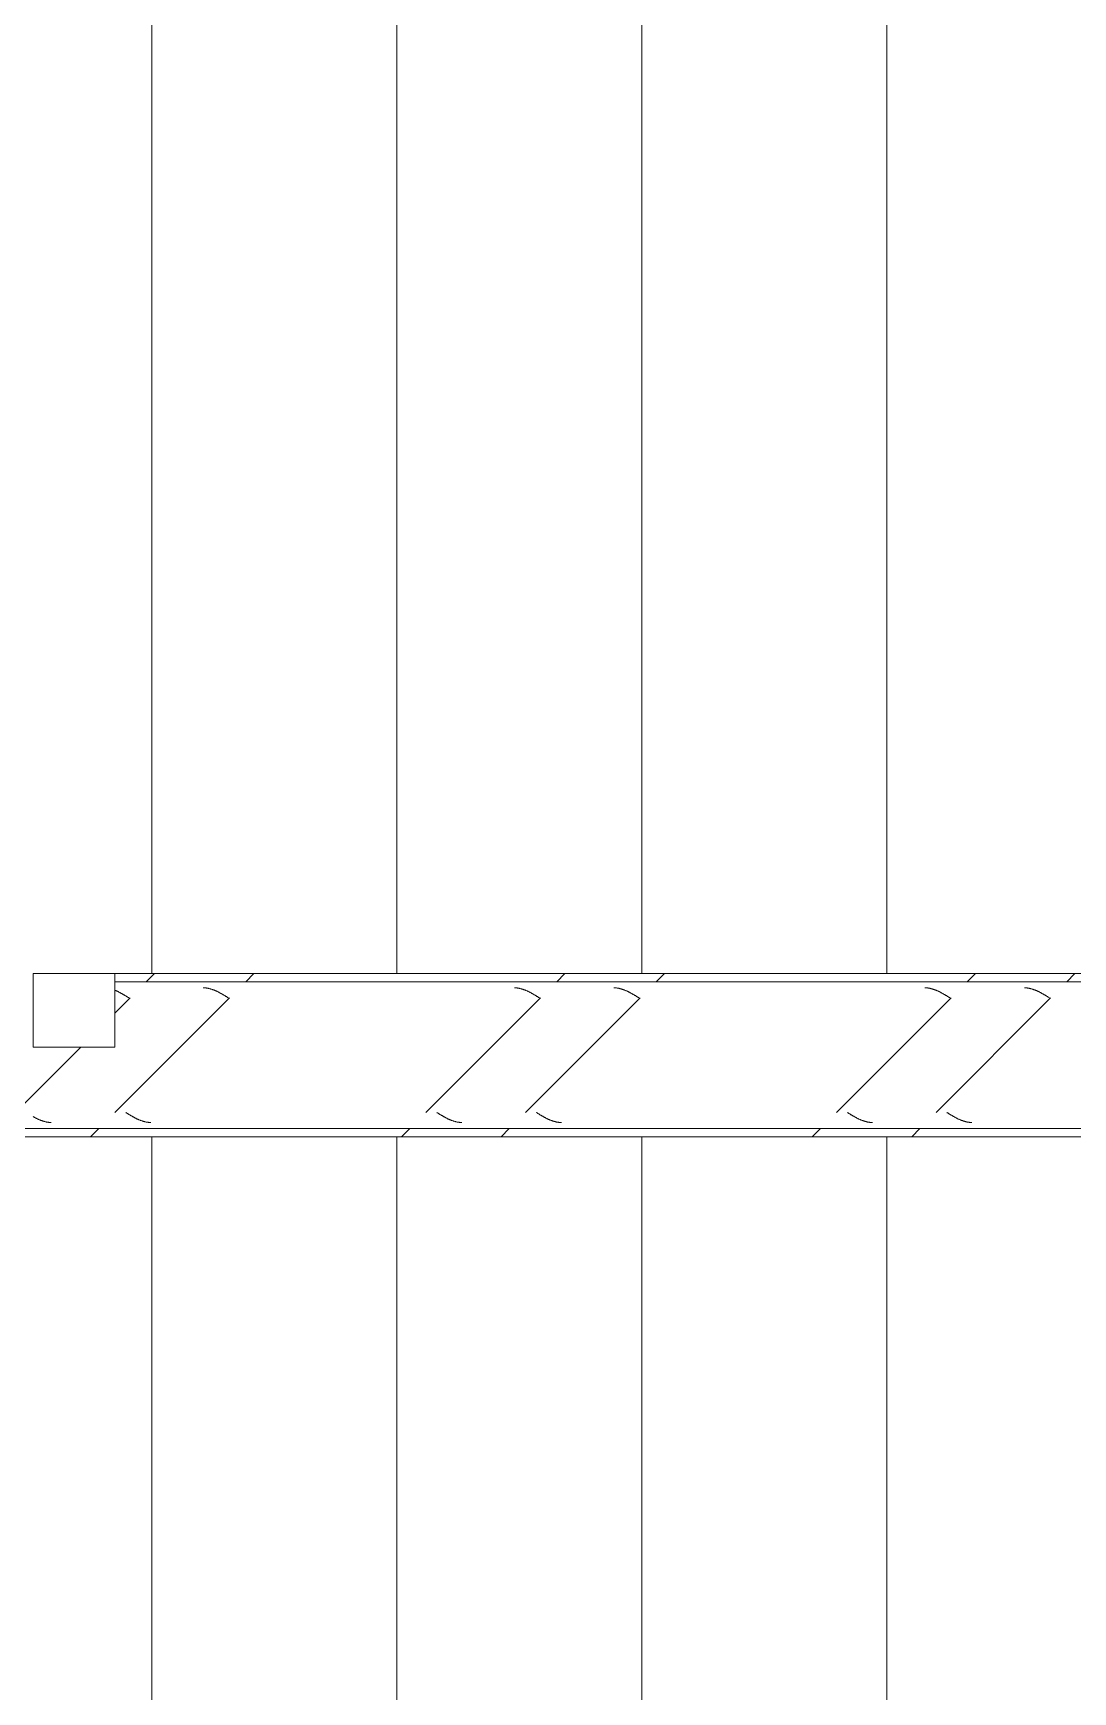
# Model space of a CAD drawing. Header units: centimetres. Extents: x 710 to 12582, y -437 to 1921.
# Drawn here: x 9750.3 to 9877.6, y 649.8 to 853 of the extents above; entities that cross this region are included whole.
import ezdxf

# ---------------------------------------------------------------- set-up
doc = ezdxf.new("R2010")
doc.units = ezdxf.units.CM
for name, color, linetype, lineweight in [('A-CLNG', 7, 'Continuous', 9), ('A-WALL-PATT', 7, 'Continuous', 35), ('E-LITE-EQPM', 7, 'Continuous', 9), ('S-BEAM', 7, 'Continuous', 9)]:
    doc.layers.add(name, color=color, linetype=linetype, lineweight=lineweight)
pattern_1 = [(45, (-4995.467, 712), (-25.14472, 25.14472), []), (45, (-4995.467, 750.1), (-25.14472, 25.14472), [])]

# ---------------------------------------------------------------- blocks, each defined once
blk = doc.blocks.new('FP_32-Sección 5')
at = {"layer": 'S-BEAM', "color": 9, "true_color": 0xc0c0c0}
for p, q in [((-10069.99, 735.74), (-10069.94, 735.72)), ((-10069.94, 735.72), (-10069.89, 735.7)), ((-10069.89, 735.7), (-10069.84, 735.68)), ((-10069.84, 735.68), (-10069.79, 735.66)), ((-10069.79, 735.66), (-10069.74, 735.64)), ((-10069.74, 735.64), (-10069.69, 735.61)), ((-10069.69, 735.61), (-10069.65, 735.59)), ((-10069.65, 735.59), (-10069.6, 735.57)), ((-10069.6, 735.57), (-10069.55, 735.54)), ((-10069.55, 735.54), (-10069.5, 735.52)), ((-10069.5, 735.52), (-10069.45, 735.49)), ((-10069.45, 735.49), (-10069.4, 735.47)), ((-10069.4, 735.47), (-10069.35, 735.44)), ((-10069.35, 735.44), (-10069.31, 735.42)), ((-10069.31, 735.42), (-10069.26, 735.39)), ((-10059.16, 736.04), (-10059.11, 736.04)), ((-10059.11, 736.04), (-10059.06, 736.04)), ((-10059.06, 736.04), (-10059.01, 736.03)), ((-10059.01, 736.03), (-10058.96, 736.03)), ((-10058.96, 736.03), (-10058.91, 736.03)), ((-10058.91, 736.03), (-10058.87, 736.02)), ((-10058.87, 736.02), (-10058.82, 736.02)), ((-10058.82, 736.02), (-10058.77, 736.01)), ((-10058.77, 736.01), (-10058.72, 736)), ((-10058.72, 736), (-10058.67, 735.99)), ((-10058.67, 735.99), (-10058.62, 735.99)), ((-10058.62, 735.99), (-10058.57, 735.98)), ((-10058.57, 735.98), (-10058.53, 735.97)), ((-10058.53, 735.97), (-10058.48, 735.96)), ((-10058.48, 735.96), (-10058.43, 735.95)), ((-10058.43, 735.95), (-10058.38, 735.93)), ((-10058.38, 735.93), (-10058.33, 735.92)), ((-10058.33, 735.92), (-10058.28, 735.91)), ((-10058.28, 735.91), (-10058.23, 735.89)), ((-10058.23, 735.89), (-10058.19, 735.88)), ((-10058.19, 735.88), (-10058.14, 735.86)), ((-10058.14, 735.86), (-10058.09, 735.85)), ((-10058.09, 735.85), (-10058.04, 735.83)), ((-10058.04, 735.83), (-10057.99, 735.81)), ((-10057.99, 735.81), (-10057.94, 735.8)), ((-10057.94, 735.8), (-10057.89, 735.78)), ((-10057.89, 735.78), (-10057.85, 735.76)), ((-10057.85, 735.76), (-10057.8, 735.74)), ((-10057.8, 735.74), (-10057.75, 735.72)), ((-10057.75, 735.72), (-10057.7, 735.7)), ((-10057.7, 735.7), (-10057.65, 735.68)), ((-10057.65, 735.68), (-10057.6, 735.66)), ((-10057.6, 735.66), (-10057.55, 735.64)), ((-10057.55, 735.64), (-10057.5, 735.61)), ((-10057.5, 735.61), (-10057.46, 735.59)), ((-10057.46, 735.59), (-10057.41, 735.57)), ((-10057.41, 735.57), (-10057.36, 735.54)), ((-10057.36, 735.54), (-10057.31, 735.52)), ((-10057.31, 735.52), (-10057.26, 735.49)), ((-10057.26, 735.49), (-10057.21, 735.47)), ((-10057.21, 735.47), (-10057.16, 735.44)), ((-10057.16, 735.44), (-10057.12, 735.42)), ((-10057.12, 735.42), (-10057.07, 735.39)), ((-10021.06, 736.04), (-10021.01, 736.04)), ((-10021.01, 736.04), (-10020.96, 736.04)), ((-10020.96, 736.04), (-10020.91, 736.03)), ((-10020.91, 736.03), (-10020.86, 736.03)), ((-10020.86, 736.03), (-10020.81, 736.03)), ((-10020.81, 736.03), (-10020.77, 736.02)), ((-10020.77, 736.02), (-10020.72, 736.02)), ((-10020.72, 736.02), (-10020.67, 736.01)), ((-10020.67, 736.01), (-10020.62, 736)), ((-10020.62, 736), (-10020.57, 735.99)), ((-10020.57, 735.99), (-10020.52, 735.99)), ((-10020.52, 735.99), (-10020.47, 735.98)), ((-10020.47, 735.98), (-10020.43, 735.97)), ((-10020.43, 735.97), (-10020.38, 735.96)), ((-10020.38, 735.96), (-10020.33, 735.95)), ((-10020.33, 735.95), (-10020.28, 735.93)), ((-10020.28, 735.93), (-10020.23, 735.92)), ((-10020.23, 735.92), (-10020.18, 735.91)), ((-10020.18, 735.91), (-10020.13, 735.89)), ((-10020.13, 735.89), (-10020.09, 735.88)), ((-10020.09, 735.88), (-10020.04, 735.86)), ((-10020.04, 735.86), (-10019.99, 735.85)), ((-10019.99, 735.85), (-10019.94, 735.83)), ((-10019.94, 735.83), (-10019.89, 735.81)), ((-10019.89, 735.81), (-10019.84, 735.8)), ((-10019.84, 735.8), (-10019.79, 735.78)), ((-10019.79, 735.78), (-10019.75, 735.76)), ((-10019.75, 735.76), (-10019.7, 735.74)), ((-10019.7, 735.74), (-10019.65, 735.72)), ((-10019.65, 735.72), (-10019.6, 735.7)), ((-10019.6, 735.7), (-10019.55, 735.68)), ((-10019.55, 735.68), (-10019.5, 735.66)), ((-10019.5, 735.66), (-10019.45, 735.64)), ((-10019.45, 735.64), (-10019.4, 735.61)), ((-10019.4, 735.61), (-10019.36, 735.59)), ((-10019.36, 735.59), (-10019.31, 735.57)), ((-10019.31, 735.57), (-10019.26, 735.54)), ((-10019.26, 735.54), (-10019.21, 735.52)), ((-10019.21, 735.52), (-10019.16, 735.49)), ((-10019.16, 735.49), (-10019.11, 735.47)), ((-10019.11, 735.47), (-10019.06, 735.44)), ((-10019.06, 735.44), (-10019.02, 735.42)), ((-10019.02, 735.42), (-10018.97, 735.39)), ((-10008.87, 736.04), (-10008.82, 736.04)), ((-10008.82, 736.04), (-10008.77, 736.04)), ((-10008.77, 736.04), (-10008.72, 736.03)), ((-10008.72, 736.03), (-10008.67, 736.03)), ((-10008.67, 736.03), (-10008.62, 736.03)), ((-10008.62, 736.03), (-10008.58, 736.02)), ((-10008.58, 736.02), (-10008.53, 736.02)), ((-10008.53, 736.02), (-10008.48, 736.01)), ((-10008.48, 736.01), (-10008.43, 736)), ((-10008.43, 736), (-10008.38, 735.99)), ((-10008.38, 735.99), (-10008.33, 735.99)), ((-10008.33, 735.99), (-10008.28, 735.98)), ((-10008.28, 735.98), (-10008.24, 735.97)), ((-10008.24, 735.97), (-10008.19, 735.96)), ((-10008.19, 735.96), (-10008.14, 735.95)), ((-10008.14, 735.95), (-10008.09, 735.93)), ((-10008.09, 735.93), (-10008.04, 735.92)), ((-10008.04, 735.92), (-10007.99, 735.91)), ((-10007.99, 735.91), (-10007.94, 735.89)), ((-10007.94, 735.89), (-10007.9, 735.88)), ((-10007.9, 735.88), (-10007.85, 735.86)), ((-10007.85, 735.86), (-10007.8, 735.85)), ((-10007.8, 735.85), (-10007.75, 735.83)), ((-10007.75, 735.83), (-10007.7, 735.81)), ((-10007.7, 735.81), (-10007.65, 735.8)), ((-10007.65, 735.8), (-10007.6, 735.78)), ((-10007.6, 735.78), (-10007.56, 735.76)), ((-10007.56, 735.76), (-10007.51, 735.74)), ((-10007.51, 735.74), (-10007.46, 735.72)), ((-10007.46, 735.72), (-10007.41, 735.7)), ((-10007.41, 735.7), (-10007.36, 735.68)), ((-10007.36, 735.68), (-10007.31, 735.66)), ((-10007.31, 735.66), (-10007.26, 735.64)), ((-10007.26, 735.64), (-10007.22, 735.61)), ((-10007.22, 735.61), (-10007.17, 735.59)), ((-10007.17, 735.59), (-10007.12, 735.57)), ((-10007.12, 735.57), (-10007.07, 735.54)), ((-10007.07, 735.54), (-10007.02, 735.52)), ((-10007.02, 735.52), (-10006.97, 735.49)), ((-10006.97, 735.49), (-10006.92, 735.47)), ((-10006.92, 735.47), (-10006.88, 735.44)), ((-10006.88, 735.44), (-10006.83, 735.42)), ((-10006.83, 735.42), (-10006.78, 735.39)), ((-9970.77, 736.04), (-9970.72, 736.04)), ((-9970.72, 736.04), (-9970.67, 736.04)), ((-9970.67, 736.04), (-9970.62, 736.03)), ((-9970.62, 736.03), (-9970.57, 736.03)), ((-9970.57, 736.03), (-9970.52, 736.03)), ((-9970.52, 736.03), (-9970.48, 736.02)), ((-9970.48, 736.02), (-9970.43, 736.02)), ((-9970.43, 736.02), (-9970.38, 736.01)), ((-9970.38, 736.01), (-9970.33, 736)), ((-9970.33, 736), (-9970.28, 735.99)), ((-9970.28, 735.99), (-9970.23, 735.99)), ((-9970.23, 735.99), (-9970.18, 735.98)), ((-9970.18, 735.98), (-9970.14, 735.97)), ((-9970.14, 735.97), (-9970.09, 735.96)), ((-9970.09, 735.96), (-9970.04, 735.95)), ((-9970.04, 735.95), (-9969.99, 735.93)), ((-9969.99, 735.93), (-9969.94, 735.92)), ((-9969.94, 735.92), (-9969.89, 735.91)), ((-9969.89, 735.91), (-9969.84, 735.89)), ((-9969.84, 735.89), (-9969.8, 735.88)), ((-9969.8, 735.88), (-9969.75, 735.86)), ((-9969.75, 735.86), (-9969.7, 735.85)), ((-9969.7, 735.85), (-9969.65, 735.83)), ((-9969.65, 735.83), (-9969.6, 735.81)), ((-9969.6, 735.81), (-9969.55, 735.8)), ((-9969.55, 735.8), (-9969.5, 735.78)), ((-9969.5, 735.78), (-9969.46, 735.76)), ((-9969.46, 735.76), (-9969.41, 735.74)), ((-9969.41, 735.74), (-9969.36, 735.72)), ((-9969.36, 735.72), (-9969.31, 735.7)), ((-9969.31, 735.7), (-9969.26, 735.68)), ((-9969.26, 735.68), (-9969.21, 735.66)), ((-9969.21, 735.66), (-9969.16, 735.64)), ((-9969.16, 735.64), (-9969.12, 735.61)), ((-9969.12, 735.61), (-9969.07, 735.59)), ((-9969.07, 735.59), (-9969.02, 735.57)), ((-9969.02, 735.57), (-9968.97, 735.54)), ((-9968.97, 735.54), (-9968.92, 735.52)), ((-9968.92, 735.52), (-9968.87, 735.49)), ((-9968.87, 735.49), (-9968.82, 735.47)), ((-9968.82, 735.47), (-9968.78, 735.44)), ((-9968.78, 735.44), (-9968.73, 735.42)), ((-9968.73, 735.42), (-9968.68, 735.39)), ((-9958.58, 736.04), (-9958.53, 736.04)), ((-9958.53, 736.04), (-9958.48, 736.04)), ((-9958.48, 736.04), (-9958.43, 736.03)), ((-9958.43, 736.03), (-9958.38, 736.03)), ((-9958.38, 736.03), (-9958.34, 736.03)), ((-9958.34, 736.03), (-9958.29, 736.02)), ((-9958.29, 736.02), (-9958.24, 736.02)), ((-9958.24, 736.02), (-9958.19, 736.01)), ((-9958.19, 736.01), (-9958.14, 736)), ((-9958.14, 736), (-9958.09, 735.99)), ((-9958.09, 735.99), (-9958.04, 735.99)), ((-9958.04, 735.99), (-9958, 735.98)), ((-9958, 735.98), (-9957.95, 735.97)), ((-9957.95, 735.97), (-9957.9, 735.96)), ((-9957.9, 735.96), (-9957.85, 735.95)), ((-9957.85, 735.95), (-9957.8, 735.93)), ((-9957.8, 735.93), (-9957.75, 735.92)), ((-9957.75, 735.92), (-9957.7, 735.91)), ((-9957.7, 735.91), (-9957.65, 735.89)), ((-9957.65, 735.89), (-9957.61, 735.88)), ((-9957.61, 735.88), (-9957.56, 735.86)), ((-9957.56, 735.86), (-9957.51, 735.85)), ((-9957.51, 735.85), (-9957.46, 735.83)), ((-9957.46, 735.83), (-9957.41, 735.81)), ((-9957.41, 735.81), (-9957.36, 735.8)), ((-9957.36, 735.8), (-9957.31, 735.78)), ((-9957.31, 735.78), (-9957.27, 735.76)), ((-9957.27, 735.76), (-9957.22, 735.74)), ((-9957.22, 735.74), (-9957.17, 735.72)), ((-9957.17, 735.72), (-9957.12, 735.7)), ((-9957.12, 735.7), (-9957.07, 735.68)), ((-9957.07, 735.68), (-9957.02, 735.66)), ((-9957.02, 735.66), (-9956.97, 735.64)), ((-9956.97, 735.64), (-9956.93, 735.61)), ((-9956.93, 735.61), (-9956.88, 735.59)), ((-9956.88, 735.59), (-9956.83, 735.57)), ((-9956.83, 735.57), (-9956.78, 735.54)), ((-9956.78, 735.54), (-9956.73, 735.52)), ((-9956.73, 735.52), (-9956.68, 735.49)), ((-9956.68, 735.49), (-9956.63, 735.47)), ((-9956.63, 735.47), (-9956.59, 735.44)), ((-9956.59, 735.44), (-9956.54, 735.42)), ((-9956.54, 735.42), (-9956.49, 735.39)), ((-10069.26, 735.39), (-10069.21, 735.36)), ((-10069.21, 735.36), (-10069.16, 735.34)), ((-10069.16, 735.34), (-10069.11, 735.31)), ((-10069.11, 735.31), (-10069.06, 735.28)), ((-10069.06, 735.28), (-10069.01, 735.25)), ((-10069.01, 735.25), (-10068.97, 735.22)), ((-10068.97, 735.22), (-10068.92, 735.2)), ((-10068.92, 735.2), (-10068.87, 735.17)), ((-10068.87, 735.17), (-10068.82, 735.14)), ((-10068.82, 735.14), (-10068.77, 735.11)), ((-10068.77, 735.11), (-10068.72, 735.08)), ((-10068.72, 735.08), (-10068.67, 735.05)), ((-10068.67, 735.05), (-10068.63, 735.02)), ((-10068.63, 735.02), (-10068.58, 734.99)), ((-10068.58, 734.99), (-10068.53, 734.96)), ((-10068.53, 734.96), (-10068.48, 734.93)), ((-10068.48, 734.93), (-10068.43, 734.9)), ((-10068.43, 734.9), (-10068.38, 734.87)), ((-10068.38, 734.87), (-10068.33, 734.84)), ((-10068.33, 734.84), (-10068.28, 734.81)), ((-10057.07, 735.39), (-10057.02, 735.36)), ((-10057.02, 735.36), (-10056.97, 735.34)), ((-10056.97, 735.34), (-10056.92, 735.31)), ((-10056.92, 735.31), (-10056.87, 735.28)), ((-10056.87, 735.28), (-10056.82, 735.25)), ((-10056.82, 735.25), (-10056.78, 735.22)), ((-10056.78, 735.22), (-10056.73, 735.2)), ((-10056.73, 735.2), (-10056.68, 735.17)), ((-10056.68, 735.17), (-10056.63, 735.14)), ((-10056.63, 735.14), (-10056.58, 735.11)), ((-10056.58, 735.11), (-10056.53, 735.08)), ((-10056.53, 735.08), (-10056.48, 735.05)), ((-10056.48, 735.05), (-10056.44, 735.02)), ((-10056.44, 735.02), (-10056.39, 734.99)), ((-10056.39, 734.99), (-10056.34, 734.96)), ((-10056.34, 734.96), (-10056.29, 734.93)), ((-10056.29, 734.93), (-10056.24, 734.9)), ((-10056.24, 734.9), (-10056.19, 734.87)), ((-10056.19, 734.87), (-10056.14, 734.84)), ((-10056.14, 734.84), (-10056.1, 734.81)), ((-10018.97, 735.39), (-10018.92, 735.36)), ((-10018.92, 735.36), (-10018.87, 735.34)), ((-10018.87, 735.34), (-10018.82, 735.31)), ((-10018.82, 735.31), (-10018.77, 735.28)), ((-10018.77, 735.28), (-10018.72, 735.25)), ((-10018.72, 735.25), (-10018.68, 735.22)), ((-10018.68, 735.22), (-10018.63, 735.2)), ((-10018.63, 735.2), (-10018.58, 735.17)), ((-10018.58, 735.17), (-10018.53, 735.14)), ((-10018.53, 735.14), (-10018.48, 735.11)), ((-10018.48, 735.11), (-10018.43, 735.08)), ((-10018.43, 735.08), (-10018.38, 735.05)), ((-10018.38, 735.05), (-10018.34, 735.02)), ((-10018.34, 735.02), (-10018.29, 734.99)), ((-10018.29, 734.99), (-10018.24, 734.96)), ((-10018.24, 734.96), (-10018.19, 734.93)), ((-10018.19, 734.93), (-10018.14, 734.9)), ((-10018.14, 734.9), (-10018.09, 734.87)), ((-10018.09, 734.87), (-10018.04, 734.84)), ((-10018.04, 734.84), (-10018, 734.81)), ((-10006.78, 735.39), (-10006.73, 735.36)), ((-10006.73, 735.36), (-10006.68, 735.34)), ((-10006.68, 735.34), (-10006.63, 735.31)), ((-10006.63, 735.31), (-10006.58, 735.28)), ((-10006.58, 735.28), (-10006.54, 735.25)), ((-10006.54, 735.25), (-10006.49, 735.22)), ((-10006.49, 735.22), (-10006.44, 735.2)), ((-10006.44, 735.2), (-10006.39, 735.17)), ((-10006.39, 735.17), (-10006.34, 735.14)), ((-10006.34, 735.14), (-10006.29, 735.11)), ((-10006.29, 735.11), (-10006.24, 735.08)), ((-10006.24, 735.08), (-10006.19, 735.05)), ((-10006.19, 735.05), (-10006.15, 735.02)), ((-10006.15, 735.02), (-10006.1, 734.99)), ((-10006.1, 734.99), (-10006.05, 734.96)), ((-10006.05, 734.96), (-10006, 734.93)), ((-10006, 734.93), (-10005.95, 734.9)), ((-10005.95, 734.9), (-10005.9, 734.87)), ((-10005.9, 734.87), (-10005.85, 734.84)), ((-10005.85, 734.84), (-10005.81, 734.81)), ((-9968.68, 735.39), (-9968.63, 735.36)), ((-9968.63, 735.36), (-9968.58, 735.34)), ((-9968.58, 735.34), (-9968.53, 735.31)), ((-9968.53, 735.31), (-9968.48, 735.28)), ((-9968.48, 735.28), (-9968.44, 735.25)), ((-9968.44, 735.25), (-9968.39, 735.22)), ((-9968.39, 735.22), (-9968.34, 735.2)), ((-9968.34, 735.2), (-9968.29, 735.17)), ((-9968.29, 735.17), (-9968.24, 735.14)), ((-9968.24, 735.14), (-9968.19, 735.11)), ((-9968.19, 735.11), (-9968.14, 735.08)), ((-9968.14, 735.08), (-9968.09, 735.05)), ((-9968.09, 735.05), (-9968.05, 735.02)), ((-9968.05, 735.02), (-9968, 734.99)), ((-9968, 734.99), (-9967.95, 734.96)), ((-9967.95, 734.96), (-9967.9, 734.93)), ((-9967.9, 734.93), (-9967.85, 734.9)), ((-9967.85, 734.9), (-9967.8, 734.87)), ((-9967.8, 734.87), (-9967.75, 734.84)), ((-9967.75, 734.84), (-9967.71, 734.81)), ((-9956.49, 735.39), (-9956.44, 735.36)), ((-9956.44, 735.36), (-9956.39, 735.34)), ((-9956.39, 735.34), (-9956.34, 735.31)), ((-9956.34, 735.31), (-9956.29, 735.28)), ((-9956.29, 735.28), (-9956.25, 735.25)), ((-9956.25, 735.25), (-9956.2, 735.22)), ((-9956.2, 735.22), (-9956.15, 735.2)), ((-9956.15, 735.2), (-9956.1, 735.17)), ((-9956.1, 735.17), (-9956.05, 735.14)), ((-9956.05, 735.14), (-9956, 735.11)), ((-9956, 735.11), (-9955.95, 735.08)), ((-9955.95, 735.08), (-9955.91, 735.05)), ((-9955.91, 735.05), (-9955.86, 735.02)), ((-9955.86, 735.02), (-9955.81, 734.99)), ((-9955.81, 734.99), (-9955.76, 734.96)), ((-9955.76, 734.96), (-9955.71, 734.93)), ((-9955.71, 734.93), (-9955.66, 734.9)), ((-9955.66, 734.9), (-9955.61, 734.87)), ((-9955.61, 734.87), (-9955.57, 734.84)), ((-9955.57, 734.84), (-9955.52, 734.81))]:
    blk.add_line(p, q, dxfattribs=at)
blk = doc.blocks.new('FP_33-Sección 5')
at = {"layer": 'S-BEAM', "color": 9, "true_color": 0xc0c0c0}
for p, q in [((-10080.02, 720.27), (-10079.97, 720.25)), ((-10079.97, 720.25), (-10079.92, 720.22)), ((-10079.92, 720.22), (-10079.87, 720.19)), ((-10079.87, 720.19), (-10079.82, 720.16)), ((-10079.82, 720.16), (-10079.78, 720.14)), ((-10079.78, 720.14), (-10079.73, 720.11)), ((-10079.73, 720.11), (-10079.68, 720.09)), ((-10079.68, 720.09), (-10079.63, 720.06)), ((-10079.63, 720.06), (-10079.58, 720.04)), ((-10079.58, 720.04), (-10079.53, 720.01)), ((-10079.53, 720.01), (-10079.48, 719.99)), ((-10079.48, 719.99), (-10079.44, 719.97)), ((-10079.44, 719.97), (-10079.39, 719.95)), ((-10079.39, 719.95), (-10079.34, 719.92)), ((-10079.34, 719.92), (-10079.29, 719.9)), ((-10079.29, 719.9), (-10079.24, 719.88)), ((-10079.24, 719.88), (-10079.19, 719.86)), ((-10079.19, 719.86), (-10079.14, 719.84)), ((-10079.14, 719.84), (-10079.1, 719.82)), ((-10079.1, 719.82), (-10079.05, 719.8)), ((-10079.05, 719.8), (-10079, 719.78)), ((-10079, 719.78), (-10078.95, 719.77)), ((-10078.95, 719.77), (-10078.9, 719.75)), ((-10078.9, 719.75), (-10078.85, 719.73)), ((-10078.85, 719.73), (-10078.8, 719.72)), ((-10078.8, 719.72), (-10078.76, 719.7)), ((-10078.76, 719.7), (-10078.71, 719.69)), ((-10078.71, 719.69), (-10078.66, 719.67)), ((-10078.66, 719.67), (-10078.61, 719.66)), ((-10078.61, 719.66), (-10078.56, 719.65)), ((-10078.56, 719.65), (-10078.51, 719.64)), ((-10078.51, 719.64), (-10078.46, 719.62)), ((-10078.46, 719.62), (-10078.42, 719.61)), ((-10078.42, 719.61), (-10078.37, 719.6)), ((-10078.37, 719.6), (-10078.32, 719.59)), ((-10078.32, 719.59), (-10078.27, 719.59)), ((-10078.27, 719.59), (-10078.22, 719.58)), ((-10078.22, 719.58), (-10078.17, 719.57)), ((-10078.17, 719.57), (-10078.12, 719.57)), ((-10078.12, 719.57), (-10078.08, 719.56)), ((-10078.08, 719.56), (-10078.03, 719.56)), ((-10078.03, 719.56), (-10077.98, 719.55)), ((-10077.98, 719.55), (-10077.93, 719.55)), ((-10077.93, 719.55), (-10077.88, 719.55)), ((-10077.88, 719.55), (-10077.83, 719.54)), ((-10077.83, 719.54), (-10077.78, 719.54)), ((-10068.66, 720.77), (-10068.61, 720.74)), ((-10068.61, 720.74), (-10068.56, 720.71)), ((-10068.56, 720.71), (-10068.51, 720.68)), ((-10068.51, 720.68), (-10068.46, 720.65)), ((-10068.46, 720.65), (-10068.41, 720.62)), ((-10068.41, 720.62), (-10068.36, 720.59)), ((-10068.36, 720.59), (-10068.32, 720.56)), ((-10068.32, 720.56), (-10068.27, 720.53)), ((-10068.27, 720.53), (-10068.22, 720.5)), ((-10068.22, 720.5), (-10068.17, 720.47)), ((-10068.17, 720.47), (-10068.12, 720.44)), ((-10068.12, 720.44), (-10068.07, 720.41)), ((-10068.07, 720.41), (-10068.02, 720.39)), ((-10068.02, 720.39), (-10067.98, 720.36)), ((-10067.98, 720.36), (-10067.93, 720.33)), ((-10067.93, 720.33), (-10067.88, 720.3)), ((-10067.88, 720.3), (-10067.83, 720.27)), ((-10067.83, 720.27), (-10067.78, 720.25)), ((-10067.78, 720.25), (-10067.73, 720.22)), ((-10067.73, 720.22), (-10067.68, 720.19)), ((-10067.68, 720.19), (-10067.64, 720.16)), ((-10067.64, 720.16), (-10067.59, 720.14)), ((-10067.59, 720.14), (-10067.54, 720.11)), ((-10067.54, 720.11), (-10067.49, 720.09)), ((-10067.49, 720.09), (-10067.44, 720.06)), ((-10067.44, 720.06), (-10067.39, 720.04)), ((-10067.39, 720.04), (-10067.34, 720.01)), ((-10067.34, 720.01), (-10067.3, 719.99)), ((-10067.3, 719.99), (-10067.25, 719.97)), ((-10067.25, 719.97), (-10067.2, 719.95)), ((-10067.2, 719.95), (-10067.15, 719.92)), ((-10067.15, 719.92), (-10067.1, 719.9)), ((-10067.1, 719.9), (-10067.05, 719.88)), ((-10067.05, 719.88), (-10067, 719.86)), ((-10067, 719.86), (-10066.95, 719.84)), ((-10066.95, 719.84), (-10066.91, 719.82)), ((-10066.91, 719.82), (-10066.86, 719.8)), ((-10066.86, 719.8), (-10066.81, 719.78)), ((-10066.81, 719.78), (-10066.76, 719.77)), ((-10066.76, 719.77), (-10066.71, 719.75)), ((-10066.71, 719.75), (-10066.66, 719.73)), ((-10066.66, 719.73), (-10066.61, 719.72)), ((-10066.61, 719.72), (-10066.57, 719.7)), ((-10066.57, 719.7), (-10066.52, 719.69)), ((-10066.52, 719.69), (-10066.47, 719.67)), ((-10066.47, 719.67), (-10066.42, 719.66)), ((-10066.42, 719.66), (-10066.37, 719.65)), ((-10066.37, 719.65), (-10066.32, 719.64)), ((-10066.32, 719.64), (-10066.27, 719.62)), ((-10066.27, 719.62), (-10066.23, 719.61)), ((-10066.23, 719.61), (-10066.18, 719.6)), ((-10066.18, 719.6), (-10066.13, 719.59)), ((-10066.13, 719.59), (-10066.08, 719.59)), ((-10066.08, 719.59), (-10066.03, 719.58)), ((-10066.03, 719.58), (-10065.98, 719.57)), ((-10065.98, 719.57), (-10065.93, 719.57)), ((-10065.93, 719.57), (-10065.89, 719.56)), ((-10065.89, 719.56), (-10065.84, 719.56)), ((-10065.84, 719.56), (-10065.79, 719.55)), ((-10065.79, 719.55), (-10065.74, 719.55)), ((-10065.74, 719.55), (-10065.69, 719.55)), ((-10065.69, 719.55), (-10065.64, 719.54)), ((-10065.64, 719.54), (-10065.59, 719.54)), ((-10030.56, 720.77), (-10030.51, 720.74)), ((-10030.51, 720.74), (-10030.46, 720.71)), ((-10030.46, 720.71), (-10030.41, 720.68)), ((-10030.41, 720.68), (-10030.36, 720.65)), ((-10030.36, 720.65), (-10030.31, 720.62)), ((-10030.31, 720.62), (-10030.26, 720.59)), ((-10030.26, 720.59), (-10030.22, 720.56)), ((-10030.22, 720.56), (-10030.17, 720.53)), ((-10030.17, 720.53), (-10030.12, 720.5)), ((-10030.12, 720.5), (-10030.07, 720.47)), ((-10030.07, 720.47), (-10030.02, 720.44)), ((-10030.02, 720.44), (-10029.97, 720.41)), ((-10029.97, 720.41), (-10029.92, 720.39)), ((-10029.92, 720.39), (-10029.88, 720.36)), ((-10029.88, 720.36), (-10029.83, 720.33)), ((-10029.83, 720.33), (-10029.78, 720.3)), ((-10029.78, 720.3), (-10029.73, 720.27)), ((-10029.73, 720.27), (-10029.68, 720.25)), ((-10029.68, 720.25), (-10029.63, 720.22)), ((-10029.63, 720.22), (-10029.58, 720.19)), ((-10029.58, 720.19), (-10029.54, 720.16)), ((-10029.54, 720.16), (-10029.49, 720.14)), ((-10029.49, 720.14), (-10029.44, 720.11)), ((-10029.44, 720.11), (-10029.39, 720.09)), ((-10029.39, 720.09), (-10029.34, 720.06)), ((-10029.34, 720.06), (-10029.29, 720.04)), ((-10029.29, 720.04), (-10029.24, 720.01)), ((-10029.24, 720.01), (-10029.2, 719.99)), ((-10029.2, 719.99), (-10029.15, 719.97)), ((-10029.15, 719.97), (-10029.1, 719.95)), ((-10029.1, 719.95), (-10029.05, 719.92)), ((-10029.05, 719.92), (-10029, 719.9)), ((-10029, 719.9), (-10028.95, 719.88)), ((-10028.95, 719.88), (-10028.9, 719.86)), ((-10028.9, 719.86), (-10028.85, 719.84)), ((-10028.85, 719.84), (-10028.81, 719.82)), ((-10028.81, 719.82), (-10028.76, 719.8)), ((-10028.76, 719.8), (-10028.71, 719.78)), ((-10028.71, 719.78), (-10028.66, 719.77)), ((-10028.66, 719.77), (-10028.61, 719.75)), ((-10028.61, 719.75), (-10028.56, 719.73)), ((-10028.56, 719.73), (-10028.51, 719.72)), ((-10028.51, 719.72), (-10028.47, 719.7)), ((-10028.47, 719.7), (-10028.42, 719.69)), ((-10028.42, 719.69), (-10028.37, 719.67)), ((-10028.37, 719.67), (-10028.32, 719.66)), ((-10028.32, 719.66), (-10028.27, 719.65)), ((-10028.27, 719.65), (-10028.22, 719.64)), ((-10028.22, 719.64), (-10028.17, 719.62)), ((-10028.17, 719.62), (-10028.13, 719.61)), ((-10028.13, 719.61), (-10028.08, 719.6)), ((-10028.08, 719.6), (-10028.03, 719.59)), ((-10028.03, 719.59), (-10027.98, 719.59)), ((-10027.98, 719.59), (-10027.93, 719.58)), ((-10027.93, 719.58), (-10027.88, 719.57)), ((-10027.88, 719.57), (-10027.83, 719.57)), ((-10027.83, 719.57), (-10027.79, 719.56)), ((-10027.79, 719.56), (-10027.74, 719.56)), ((-10027.74, 719.56), (-10027.69, 719.55)), ((-10027.69, 719.55), (-10027.64, 719.55)), ((-10027.64, 719.55), (-10027.59, 719.55)), ((-10027.59, 719.55), (-10027.54, 719.54)), ((-10027.54, 719.54), (-10027.49, 719.54)), ((-10018.37, 720.77), (-10018.32, 720.74)), ((-10018.32, 720.74), (-10018.27, 720.71)), ((-10018.27, 720.71), (-10018.22, 720.68)), ((-10018.22, 720.68), (-10018.17, 720.65)), ((-10018.17, 720.65), (-10018.12, 720.62)), ((-10018.12, 720.62), (-10018.07, 720.59)), ((-10018.07, 720.59), (-10018.03, 720.56)), ((-10018.03, 720.56), (-10017.98, 720.53)), ((-10017.98, 720.53), (-10017.93, 720.5)), ((-10017.93, 720.5), (-10017.88, 720.47)), ((-10017.88, 720.47), (-10017.83, 720.44)), ((-10017.83, 720.44), (-10017.78, 720.41)), ((-10017.78, 720.41), (-10017.73, 720.39)), ((-10017.73, 720.39), (-10017.69, 720.36)), ((-10017.69, 720.36), (-10017.64, 720.33)), ((-10017.64, 720.33), (-10017.59, 720.3)), ((-10017.59, 720.3), (-10017.54, 720.27)), ((-10017.54, 720.27), (-10017.49, 720.25)), ((-10017.49, 720.25), (-10017.44, 720.22)), ((-10017.44, 720.22), (-10017.39, 720.19)), ((-10017.39, 720.19), (-10017.35, 720.16)), ((-10017.35, 720.16), (-10017.3, 720.14)), ((-10017.3, 720.14), (-10017.25, 720.11)), ((-10017.25, 720.11), (-10017.2, 720.09)), ((-10017.2, 720.09), (-10017.15, 720.06)), ((-10017.15, 720.06), (-10017.1, 720.04)), ((-10017.1, 720.04), (-10017.05, 720.01)), ((-10017.05, 720.01), (-10017.01, 719.99)), ((-10017.01, 719.99), (-10016.96, 719.97)), ((-10016.96, 719.97), (-10016.91, 719.95)), ((-10016.91, 719.95), (-10016.86, 719.92)), ((-10016.86, 719.92), (-10016.81, 719.9)), ((-10016.81, 719.9), (-10016.76, 719.88)), ((-10016.76, 719.88), (-10016.71, 719.86)), ((-10016.71, 719.86), (-10016.67, 719.84)), ((-10016.67, 719.84), (-10016.62, 719.82)), ((-10016.62, 719.82), (-10016.57, 719.8)), ((-10016.57, 719.8), (-10016.52, 719.78)), ((-10016.52, 719.78), (-10016.47, 719.77)), ((-10016.47, 719.77), (-10016.42, 719.75)), ((-10016.42, 719.75), (-10016.37, 719.73)), ((-10016.37, 719.73), (-10016.33, 719.72)), ((-10016.33, 719.72), (-10016.28, 719.7)), ((-10016.28, 719.7), (-10016.23, 719.69)), ((-10016.23, 719.69), (-10016.18, 719.67)), ((-10016.18, 719.67), (-10016.13, 719.66)), ((-10016.13, 719.66), (-10016.08, 719.65)), ((-10016.08, 719.65), (-10016.03, 719.64)), ((-10016.03, 719.64), (-10015.99, 719.62)), ((-10015.99, 719.62), (-10015.94, 719.61)), ((-10015.94, 719.61), (-10015.89, 719.6)), ((-10015.89, 719.6), (-10015.84, 719.59)), ((-10015.84, 719.59), (-10015.79, 719.59)), ((-10015.79, 719.59), (-10015.74, 719.58)), ((-10015.74, 719.58), (-10015.69, 719.57)), ((-10015.69, 719.57), (-10015.65, 719.57)), ((-10015.65, 719.57), (-10015.6, 719.56)), ((-10015.6, 719.56), (-10015.55, 719.56)), ((-10015.55, 719.56), (-10015.5, 719.55)), ((-10015.5, 719.55), (-10015.45, 719.55)), ((-10015.45, 719.55), (-10015.4, 719.55)), ((-10015.4, 719.55), (-10015.35, 719.54)), ((-10015.35, 719.54), (-10015.3, 719.54)), ((-9980.27, 720.77), (-9980.22, 720.74)), ((-9980.22, 720.74), (-9980.17, 720.71)), ((-9980.17, 720.71), (-9980.12, 720.68)), ((-9980.12, 720.68), (-9980.07, 720.65)), ((-9980.07, 720.65), (-9980.02, 720.62)), ((-9980.02, 720.62), (-9979.97, 720.59)), ((-9979.97, 720.59), (-9979.93, 720.56)), ((-9979.93, 720.56), (-9979.88, 720.53)), ((-9979.88, 720.53), (-9979.83, 720.5)), ((-9979.83, 720.5), (-9979.78, 720.47)), ((-9979.78, 720.47), (-9979.73, 720.44)), ((-9979.73, 720.44), (-9979.68, 720.41)), ((-9979.68, 720.41), (-9979.63, 720.39)), ((-9979.63, 720.39), (-9979.59, 720.36)), ((-9979.59, 720.36), (-9979.54, 720.33)), ((-9979.54, 720.33), (-9979.49, 720.3)), ((-9979.49, 720.3), (-9979.44, 720.27)), ((-9979.44, 720.27), (-9979.39, 720.25)), ((-9979.39, 720.25), (-9979.34, 720.22)), ((-9979.34, 720.22), (-9979.29, 720.19)), ((-9979.29, 720.19), (-9979.25, 720.16)), ((-9979.25, 720.16), (-9979.2, 720.14)), ((-9979.2, 720.14), (-9979.15, 720.11)), ((-9979.15, 720.11), (-9979.1, 720.09)), ((-9979.1, 720.09), (-9979.05, 720.06)), ((-9979.05, 720.06), (-9979, 720.04)), ((-9979, 720.04), (-9978.95, 720.01)), ((-9978.95, 720.01), (-9978.91, 719.99)), ((-9978.91, 719.99), (-9978.86, 719.97)), ((-9978.86, 719.97), (-9978.81, 719.95)), ((-9978.81, 719.95), (-9978.76, 719.92)), ((-9978.76, 719.92), (-9978.71, 719.9)), ((-9978.71, 719.9), (-9978.66, 719.88)), ((-9978.66, 719.88), (-9978.61, 719.86)), ((-9978.61, 719.86), (-9978.57, 719.84)), ((-9978.57, 719.84), (-9978.52, 719.82)), ((-9978.52, 719.82), (-9978.47, 719.8)), ((-9978.47, 719.8), (-9978.42, 719.78)), ((-9978.42, 719.78), (-9978.37, 719.77)), ((-9978.37, 719.77), (-9978.32, 719.75)), ((-9978.32, 719.75), (-9978.27, 719.73)), ((-9978.27, 719.73), (-9978.23, 719.72)), ((-9978.23, 719.72), (-9978.18, 719.7)), ((-9978.18, 719.7), (-9978.13, 719.69)), ((-9978.13, 719.69), (-9978.08, 719.67)), ((-9978.08, 719.67), (-9978.03, 719.66)), ((-9978.03, 719.66), (-9977.98, 719.65)), ((-9977.98, 719.65), (-9977.93, 719.64)), ((-9977.93, 719.64), (-9977.89, 719.62)), ((-9977.89, 719.62), (-9977.84, 719.61)), ((-9977.84, 719.61), (-9977.79, 719.6)), ((-9977.79, 719.6), (-9977.74, 719.59)), ((-9977.74, 719.59), (-9977.69, 719.59)), ((-9977.69, 719.59), (-9977.64, 719.58)), ((-9977.64, 719.58), (-9977.59, 719.57)), ((-9977.59, 719.57), (-9977.55, 719.57)), ((-9977.55, 719.57), (-9977.5, 719.56)), ((-9977.5, 719.56), (-9977.45, 719.56)), ((-9977.45, 719.56), (-9977.4, 719.55)), ((-9977.4, 719.55), (-9977.35, 719.55)), ((-9977.35, 719.55), (-9977.3, 719.55)), ((-9977.3, 719.55), (-9977.25, 719.54)), ((-9977.25, 719.54), (-9977.2, 719.54)), ((-9968.08, 720.77), (-9968.03, 720.74)), ((-9968.03, 720.74), (-9967.98, 720.71)), ((-9967.98, 720.71), (-9967.93, 720.68)), ((-9967.93, 720.68), (-9967.88, 720.65)), ((-9967.88, 720.65), (-9967.83, 720.62)), ((-9967.83, 720.62), (-9967.79, 720.59)), ((-9967.79, 720.59), (-9967.74, 720.56)), ((-9967.74, 720.56), (-9967.69, 720.53)), ((-9967.69, 720.53), (-9967.64, 720.5)), ((-9967.64, 720.5), (-9967.59, 720.47)), ((-9967.59, 720.47), (-9967.54, 720.44)), ((-9967.54, 720.44), (-9967.49, 720.41)), ((-9967.49, 720.41), (-9967.45, 720.39)), ((-9967.45, 720.39), (-9967.4, 720.36)), ((-9967.4, 720.36), (-9967.35, 720.33)), ((-9967.35, 720.33), (-9967.3, 720.3)), ((-9967.3, 720.3), (-9967.25, 720.27)), ((-9967.25, 720.27), (-9967.2, 720.25)), ((-9967.2, 720.25), (-9967.15, 720.22)), ((-9967.15, 720.22), (-9967.11, 720.19)), ((-9967.11, 720.19), (-9967.06, 720.16)), ((-9967.06, 720.16), (-9967.01, 720.14)), ((-9967.01, 720.14), (-9966.96, 720.11)), ((-9966.96, 720.11), (-9966.91, 720.09)), ((-9966.91, 720.09), (-9966.86, 720.06)), ((-9966.86, 720.06), (-9966.81, 720.04)), ((-9966.81, 720.04), (-9966.76, 720.01)), ((-9966.76, 720.01), (-9966.72, 719.99)), ((-9966.72, 719.99), (-9966.67, 719.97)), ((-9966.67, 719.97), (-9966.62, 719.95)), ((-9966.62, 719.95), (-9966.57, 719.92)), ((-9966.57, 719.92), (-9966.52, 719.9)), ((-9966.52, 719.9), (-9966.47, 719.88)), ((-9966.47, 719.88), (-9966.42, 719.86)), ((-9966.42, 719.86), (-9966.38, 719.84)), ((-9966.38, 719.84), (-9966.33, 719.82)), ((-9966.33, 719.82), (-9966.28, 719.8)), ((-9966.28, 719.8), (-9966.23, 719.78)), ((-9966.23, 719.78), (-9966.18, 719.77)), ((-9966.18, 719.77), (-9966.13, 719.75)), ((-9966.13, 719.75), (-9966.08, 719.73)), ((-9966.08, 719.73), (-9966.04, 719.72)), ((-9966.04, 719.72), (-9965.99, 719.7)), ((-9965.99, 719.7), (-9965.94, 719.69)), ((-9965.94, 719.69), (-9965.89, 719.67)), ((-9965.89, 719.67), (-9965.84, 719.66)), ((-9965.84, 719.66), (-9965.79, 719.65)), ((-9965.79, 719.65), (-9965.74, 719.64)), ((-9965.74, 719.64), (-9965.7, 719.62)), ((-9965.7, 719.62), (-9965.65, 719.61)), ((-9965.65, 719.61), (-9965.6, 719.6)), ((-9965.6, 719.6), (-9965.55, 719.59)), ((-9965.55, 719.59), (-9965.5, 719.59)), ((-9965.5, 719.59), (-9965.45, 719.58)), ((-9965.45, 719.58), (-9965.4, 719.57)), ((-9965.4, 719.57), (-9965.36, 719.57)), ((-9965.36, 719.57), (-9965.31, 719.56)), ((-9965.31, 719.56), (-9965.26, 719.56)), ((-9965.26, 719.56), (-9965.21, 719.55)), ((-9965.21, 719.55), (-9965.16, 719.55)), ((-9965.16, 719.55), (-9965.11, 719.55)), ((-9965.11, 719.55), (-9965.06, 719.54)), ((-9965.06, 719.54), (-9965.02, 719.54))]:
    blk.add_line(p, q, dxfattribs=at)
blk = doc.blocks.new('M_W Shapes - 150 x 200-V31-Sección 5')
at = {"layer": 'S-BEAM', "true_color": 0xc0c0c0}
h = blk.add_hatch(dxfattribs=at)
h.set_pattern_fill('FP_11', color=9, style=0, pattern_type=2)
h.set_pattern_definition(pattern_1)
h.paths.add_polyline_path([(-9825.3, 736.79), (-9825.3, 737.79), (-10070, 737.79), (-10070, 736.79), (-9827.77, 736.79)])
h.paths.add_polyline_path([(-10332.23, 736.79), (-10080, 736.79), (-10080, 737.79), (-10332.23, 737.79)])
h = blk.add_hatch(dxfattribs=at)
h.set_pattern_fill('FP_11', color=9, style=0, pattern_type=2)
h.set_pattern_definition(pattern_1)
h.paths.add_polyline_path([(-10080, 720.77), (-9825.3, 720.77), (-9825.3, 734.81), (-10070, 734.81), (-10070, 728.79), (-10080, 728.79), (-10080, 734.81), (-10332.23, 734.81), (-10332.23, 720.77), (-10135.92, 720.77)])
h = blk.add_hatch(dxfattribs=at)
h.set_pattern_fill('FP_11', color=9, style=0, pattern_type=2)
h.set_pattern_definition(pattern_1)
h.paths.add_polyline_path([(-9825.3, 717.79), (-9825.3, 718.79), (-10332.23, 718.79), (-10332.23, 717.79), (-9827.77, 717.79)])
at = {"layer": 'S-BEAM'}
for p, q in [((-10070, 737.79), (-9825.3, 737.79)), ((-10070, 736.79), (-9825.3, 736.79)), ((-10332.23, 718.79), (-9825.3, 718.79)), ((-10332.23, 717.79), (-9825.3, 717.79))]:
    blk.add_line(p, q, dxfattribs=at)
for name in ['FP_32-Sección 5', 'FP_33-Sección 5']:
    blk.add_blockref(name, (0, 0), dxfattribs=at)
blk = doc.blocks.new('PQ_RVR_EST-01_ZZ_ZZ_MO_T_A_rvt-2-Sección 5')
at = {"layer": 'S-BEAM', "lineweight": 9}
blk.add_blockref('M_W Shapes - 150 x 200-V31-Sección 5', (0, 0), dxfattribs=at)
blk = doc.blocks.new('M_Strip Lighting Fixtures - 1200 1 Lamp - 120-V46-Sección 5')
at = {"layer": 'E-LITE-EQPM'}
for p, q in [((-10080, 737.79), (-10070, 737.79)), ((-10080, 728.79), (-10080, 737.79)), ((-10070, 737.79), (-10070, 728.79)), ((-10070, 728.79), (-10080, 728.79))]:
    blk.add_line(p, q, dxfattribs=at)
blk = doc.blocks.new('PQ_RVR_MEP-01_ZZ_ZZ_MO_T_A_rvt-2-Sección 5')
at = {"layer": 'E-LITE-EQPM', "lineweight": 9}
blk.add_blockref('M_Strip Lighting Fixtures - 1200 1 Lamp - 120-V46-Sección 5', (0, 0), dxfattribs=at)

msp = doc.modelspace()

# ---------------------------------------------------------------- hatches: boundary and pattern name
at = {"layer": 'A-WALL-PATT', "lineweight": 9, "true_color": 0xc0c0c0}
h = msp.add_hatch(dxfattribs=at)
h.set_pattern_fill('FP_9', color=9, style=0, pattern_type=2)
h.set_pattern_definition([(90, (14834.82, 712), (-30, 2e-15), [])])
h.paths.add_polyline_path([(9937.408, 99), (10004.988, 99), (10004.988, 880.075), (9498.052, 880.075), (9498.052, 99), (9717.197, 99)])
h.paths.add_polyline_path([(9478.052, 99), (9478.052, 880.075), (9474.797, 880.075), (9474.797, 910.843), (9478.052, 910.843), (9478.052, 933.53), (9498.052, 933.53), (9498.052, 910.843), (10004.988, 910.843), (10004.988, 933.53), (10024.988, 933.53), (10024.988, 910.843), (10404.952, 910.843), (10404.952, 933.53), (10424.952, 933.53), (10424.952, 910.843), (10837.21, 910.843), (10837.21, 933.53), (10857.21, 933.53), (10857.21, 910.843), (10859.256, 910.843), (10859.256, 880.075), (10857.21, 880.075), (10857.21, 353.176), (10859.854, 348.597), (10857.21, 347.071), (10857.21, 118.599), (10859.864, 117.066), (10859.864, 938.287), (9473.556, 938.29), (9473.556, 99), (9474.306, 99)])
h.paths.add_polyline_path([(10837.21, 99), (10837.21, 105.897), (10649.005, 214.557), (10446.78, 99), (10832.16, 99)])
h.paths.add_polyline_path([(10859.114, 99), (10859.864, 99), (10859.864, 115.964), (10857.21, 111.368), (10857.21, 99)])
h.paths.add_polyline_path([(10024.988, 100.038), (10128.245, 117.356), (10161.764, 120.434), (10161.764, 352.859), (10181.764, 352.859), (10181.764, 314), (10281.764, 314), (10281.764, 352.859), (10301.764, 352.859), (10301.764, 122.074), (10397.394, 101.428), (10397.436, 220.024), (10404.952, 224.319), (10404.95, 353.859), (10024.99, 353.859), (10024.988, 100.345)])
h.paths.add_polyline_path([(10837.21, 117.444), (10837.21, 118.599), (10660.062, 220.875), (10659.057, 220.301), (10832.16, 120.36)])
h.paths.add_polyline_path([(10402.388, 119.703), (10404.952, 121.168), (10404.952, 163.56), (10402.364, 162.081), (10402.385, 125.575)])
h.paths.add_polyline_path([(10837.21, 130.146), (10837.21, 335.524), (10791.27, 309), (10812.501, 308.915), (10813.104, 308.665), (10813.895, 307.911), (10814.019, 307.75), (10814.279, 307.071), (10814.354, 306.5), (10814.269, 305.853), (10813.818, 304.988), (10813.622, 304.732), (10813.104, 304.335), (10812.501, 304.085), (10811.207, 304), (10782.609, 304), (10704.101, 258.673), (10726.208, 258.673), (10718.03, 254), (10814.394, 254), (10814.394, 258.673), (10819.394, 258.673), (10819.394, 218.673), (10814.394, 218.673), (10814.394, 249), (10709.28, 249), (10670.113, 226.619), (10832.16, 133.061)])
h.paths.add_polyline_path([(10424.952, 132.597), (10608.902, 237.711), (10572, 259.016), (10424.952, 174.989), (10424.952, 153.497)])
h.paths.add_polyline_path([(10402.36, 167.838), (10404.952, 169.319), (10404.952, 218.56), (10402.332, 217.063), (10402.356, 174.439)])
h.paths.add_polyline_path([(10424.952, 180.748), (10566.987, 261.91), (10524.007, 286.592), (10424.952, 229.989), (10424.952, 181.42)])
h.paths.add_polyline_path([(10424.952, 235.748), (10519.11, 289.552), (10424.952, 343.914), (10424.952, 237.265)])
h.paths.add_polyline_path([(10618.953, 243.455), (10619.958, 244.029), (10583.057, 265.334), (10582.051, 264.76), (10595.119, 257.215)])
h.paths.add_polyline_path([(10682.101, 258.673), (10684.101, 258.673), (10762.609, 304), (10760.609, 304), (10693.384, 265.187)])
h.paths.add_polyline_path([(10649.394, 258.673), (10662.101, 258.673), (10740.609, 304), (10650.527, 303.889), (10626.301, 290.045), (10649.394, 276.849), (10649.394, 265)])
h.paths.add_polyline_path([(10577.038, 267.654), (10578.044, 268.228), (10535.18, 292.976), (10534.174, 292.402), (10571.415, 270.901)])
h.paths.add_polyline_path([(10621.262, 292.925), (10649.588, 309), (10749.27, 309), (10835.628, 358.859), (10650.39, 358.81), (10620.308, 341.621), (10652.469, 323.133), (10652.864, 322.611), (10653.111, 321.993), (10653.148, 321.032), (10653.111, 320.742), (10652.864, 320.138), (10652.469, 319.618), (10651.953, 319.218), (10651.351, 318.966), (10650.705, 318.878), (10650.043, 318.966), (10648.734, 319.618), (10615.269, 338.741), (10578.176, 317.545), (10620.938, 293.11)])
h.paths.add_polyline_path([(10529.162, 295.296), (10530.167, 295.87), (10424.952, 356.616), (10424.952, 355.461), (10524.007, 298.272)])
h.paths.add_polyline_path([(10771.27, 309), (10837.21, 347.071), (10837.21, 348.225), (10769.27, 309)])
h.paths.add_polyline_path([(10573.137, 320.425), (10610.23, 341.621), (10580.063, 358.859), (10505.877, 358.859), (10572.073, 321.032)])
h.paths.add_polyline_path([(10615.269, 344.5), (10640.397, 358.859), (10590.141, 358.859), (10607.473, 348.955)])
h.paths.add_polyline_path([(9662.88, 357.507), (9662.88, 357.605), (9646.748, 357.605), (9646.748, 358.249), (9646.451, 358.249), (9646.451, 358.859), (9498.055, 358.859), (9498.055, 378.859), (10004.985, 378.859), (10004.985, 358.859), (9681.137, 358.859), (9681.137, 358.249), (9680.819, 358.249), (9680.819, 357.605), (9664.68, 357.507)])
h.paths.add_polyline_path([(10837.206, 359.77), (10837.21, 359.859), (10837.21, 412.291), (10832.967, 406.66), (10639.994, 552.076), (10639.163, 551.45), (10832.378, 405.852), (10826.36, 397.866), (10630.855, 545.189), (10514.178, 457.266), (10651.391, 378.859), (10837.206, 378.859), (10837.206, 359.859)])
h.paths.add_polyline_path([(10595.119, 378.859), (10641.313, 378.859), (10509.831, 453.991), (10472.668, 425.986), (10555.141, 378.859)])
h.paths.add_polyline_path([(10470.877, 378.859), (10545.063, 378.859), (10468.321, 422.711), (10436.327, 398.602), (10453.394, 388.849)])
h.paths.add_polyline_path([(10104.997, 414), (10397.394, 414), (10397.394, 417.3), (10104.997, 417.3)])
h.paths.add_polyline_path([(10368.171, 388.859), (10397.394, 388.859), (10397.394, 393), (10396.144, 393), (10396.144, 404), (10104.997, 404), (10104.997, 414), (10094.997, 414), (10094.997, 417.3), (10091.299, 417.3), (10091.299, 697.79), (10400.999, 697.79), (10400.999, 521.94), (10404.952, 519.681), (10404.952, 880.075), (10024.988, 880.075), (10024.988, 388.859), (10358.078, 388.859)])
h.paths.add_polyline_path([(10433.638, 400.138), (10429.332, 405.852), (10458.871, 428.111), (10457.926, 428.651), (10428.743, 406.66), (10424.952, 411.69), (10424.952, 405.101), (10429.332, 402.599)])
h.paths.add_polyline_path([(10837.21, 415.984), (10837.21, 880.075), (10424.952, 880.075), (10424.952, 508.252), (10494.342, 468.614), (10613.408, 558.336), (10427.042, 698.773), (10433.06, 706.76), (10621.716, 564.597), (10622.547, 565.223), (10433.649, 707.568), (10439.667, 715.554), (10630.855, 571.484), (10822.043, 715.554), (10828.048, 707.558), (10639.163, 565.223), (10639.994, 564.597), (10828.65, 706.76), (10834.668, 698.773), (10648.302, 558.336), (10832.378, 419.625)])
h.paths.add_polyline_path([(10424.952, 416.325), (10448.476, 434.051), (10424.952, 447.494), (10424.952, 420.849)])
h.paths.add_polyline_path([(10404.952, 416.53), (10404.952, 458.922), (10402.361, 460.403), (10402.394, 417.992)])
h.paths.add_polyline_path([(10463.217, 431.386), (10500.381, 459.391), (10499.436, 459.931), (10462.272, 431.926)])
h.paths.add_polyline_path([(10452.822, 437.327), (10489.909, 465.375), (10424.952, 502.494), (10424.952, 453.252), (10430.082, 450.321)])
h.paths.add_polyline_path([(10504.727, 462.666), (10622.547, 551.45), (10621.716, 552.076), (10503.782, 463.206)])
h.paths.add_polyline_path([(10404.952, 464.681), (10404.952, 513.922), (10402.332, 515.42), (10402.433, 466.121), (10403.737, 465.375)])
h.paths.add_polyline_path([(10630.855, 557.71), (10631.686, 558.336), (10630.855, 558.963), (10630.024, 558.336)])
h.paths.add_polyline_path([(10052.77, 712.79), (10024.99, 712.79), (10024.99, 737.79), (10404.95, 737.79), (10404.95, 712.79), (10073.63, 712.79)])
h.paths.add_polyline_path([(10828.061, 717.79), (10424.956, 717.79), (10424.956, 737.79), (10837.206, 737.79), (10837.206, 717.79), (10832.16, 717.79)])
h.paths.add_polyline_path([(9978.813, 717.79), (9498.055, 717.79), (9498.055, 737.79), (10004.985, 737.79), (10004.985, 717.79), (10002.517, 717.79)])

# ---------------------------------------------------------------- linework, layer by layer
at = {"layer": 'A-CLNG', "color": 8, "lineweight": 18, "true_color": 0x808080}
msp.add_line((10859.864, 737.79), (9760.286, 737.79), dxfattribs=at)

# ---------------------------------------------------------------- block references
at = {"lineweight": 5}
for name in ['PQ_RVR_EST-01_ZZ_ZZ_MO_T_A_rvt-2-Sección 5', 'PQ_RVR_MEP-01_ZZ_ZZ_MO_T_A_rvt-2-Sección 5']:
    msp.add_blockref(name, (19830.287, 0), dxfattribs=at)

doc.saveas('drawing.dxf')
